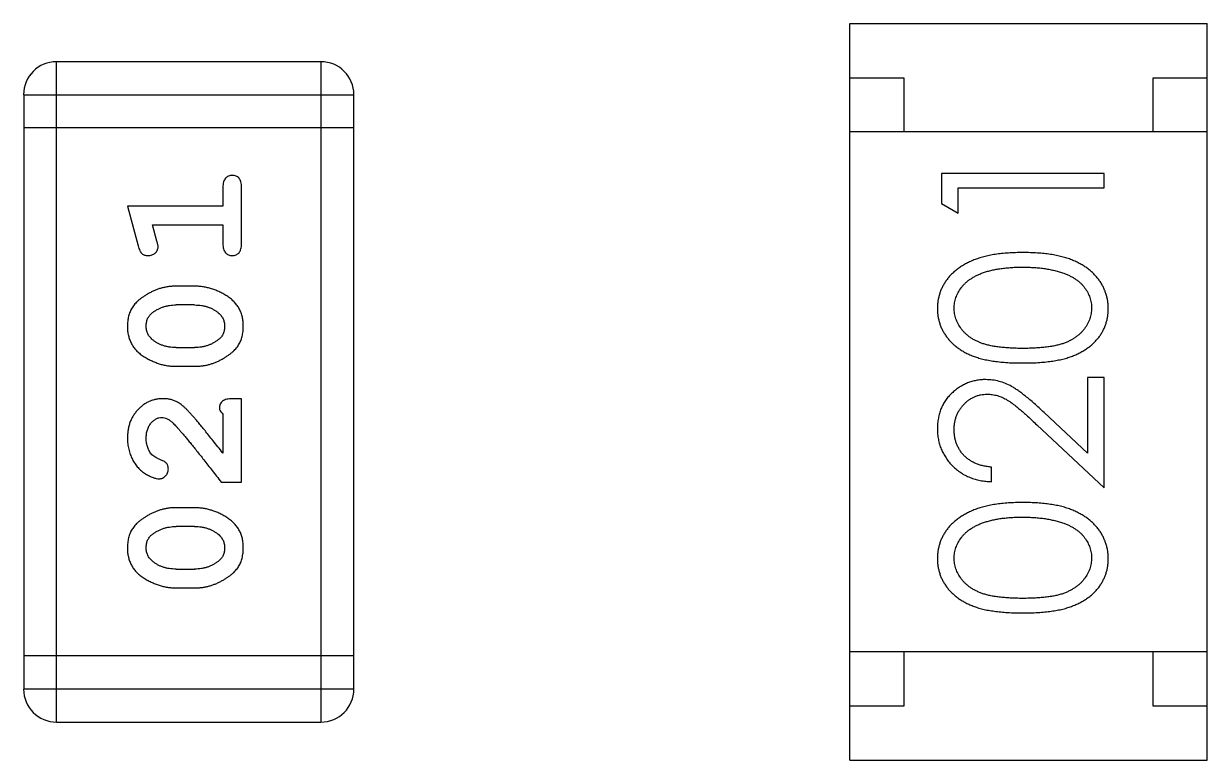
# Model space of a CAD drawing. Header units: millimetres. Extents: x 563 to 681, y 173 to 284.
# Drawn here: x 616.803 to 617.896, y 260.954 to 261.634 of the extents above; entities that cross this region are included whole.
import ezdxf

# ---------------------------------------------------------------- set-up
doc = ezdxf.new("R2010")
doc.units = ezdxf.units.MM
doc.header["$LTSCALE"] = 30.734
doc.layers.get('0').update_dxf_attribs({"linetype": 'CONTINUOUS'})

msp = doc.modelspace()

# ---------------------------------------------------------------- linework, layer by layer
at = {"linetype": 'Continuous'}
for p, q in [((617.5655, 260.9538), (617.5655, 261.6338)), ((617.5655, 261.6338), (617.8955, 261.6338)), ((617.8955, 260.9538), (617.8955, 261.6338)), ((616.8334, 260.9891), (616.8334, 261.5987)), ((617.0773, 261.5987), (616.8334, 261.5987)), ((617.0773, 261.5987), (617.0773, 260.9891)), ((617.5655, 261.5838), (617.6155, 261.5838)), ((617.6155, 261.5838), (617.6155, 261.5338)), ((617.8455, 261.5338), (617.8455, 261.5838)), ((617.8455, 261.5838), (617.8955, 261.5838)), ((616.803, 261.5682), (616.803, 261.0196)), ((616.803, 261.5682), (617.1078, 261.5682)), ((617.1078, 261.0196), (617.1078, 261.5682)), ((617.1078, 261.5377), (616.803, 261.5377)), ((617.8955, 261.5338), (617.5655, 261.5338)), ((617.6503, 261.4956), (617.6503, 261.4678)), ((617.8003, 261.4956), (617.6503, 261.4956)), ((617.8003, 261.4821), (617.8003, 261.4956)), ((616.9868, 261.4827), (616.9868, 261.4654)), ((617.0041, 261.4308), (617.0041, 261.4827)), ((617.6656, 261.459), (617.6656, 261.4821)), ((617.6656, 261.4821), (617.8003, 261.4821)), ((616.8987, 261.4654), (616.9086, 261.4288)), ((616.9868, 261.4654), (616.8987, 261.4654)), ((617.6503, 261.4678), (617.6656, 261.459)), ((616.926, 261.433), (616.9219, 261.4481)), ((616.9219, 261.4481), (616.9868, 261.4481)), ((616.9868, 261.4481), (616.9868, 261.4308)), ((616.9611, 261.3914), (616.9433, 261.3914)), ((616.9608, 261.3741), (616.9436, 261.3741)), ((616.9436, 261.3348), (616.9608, 261.3348)), ((616.9433, 261.3175), (616.9611, 261.3175)), ((617.7849, 261.3071), (617.7849, 261.2373)), ((617.8003, 261.3071), (617.7849, 261.3071)), ((617.8003, 261.2052), (617.8003, 261.3071)), ((617.0041, 261.2876), (616.9963, 261.2876)), ((617.0041, 261.2105), (617.0041, 261.2876)), ((616.9868, 261.2734), (616.9868, 261.2373)), ((617.7849, 261.2373), (617.7448, 261.2748)), ((617.7382, 261.2634), (617.8003, 261.2052)), ((617.6964, 261.211), (617.6964, 261.2244)), ((616.9853, 261.2105), (617.0041, 261.2105)), ((616.9611, 261.1869), (616.9433, 261.1869)), ((616.9608, 261.1696), (616.9436, 261.1696)), ((616.9436, 261.1303), (616.9608, 261.1303)), ((616.9433, 261.113), (616.9611, 261.113)), ((617.1078, 261.0501), (616.803, 261.0501)), ((617.8955, 261.0538), (617.5655, 261.0538)), ((617.6155, 261.0538), (617.6155, 261.0038)), ((617.8455, 261.0038), (617.8455, 261.0538)), ((617.1078, 261.0196), (616.803, 261.0196)), ((617.6155, 261.0038), (617.5655, 261.0038)), ((617.8955, 261.0038), (617.8455, 261.0038)), ((616.8334, 260.9891), (617.0773, 260.9891)), ((617.5655, 260.9538), (617.8955, 260.9538))]:
    msp.add_line(p, q, dxfattribs=at)
for centre, start, end in [((616.8334, 261.5682), 90, 180), ((617.0773, 261.5682), 0, 90), ((616.8334, 261.0196), 180, 270), ((617.0773, 261.0196), 270, 0)]:
    msp.add_arc(centre, 0.0305, start, end, dxfattribs=at)
for points, knots in [([(616.9955, 261.4937), (616.9949, 261.4937), (616.9937, 261.4936), (616.992, 261.4931), (616.9905, 261.4922), (616.9892, 261.4911), (616.9881, 261.4895), (616.9874, 261.4876), (616.9869, 261.4853), (616.9869, 261.4836), (616.9868, 261.4827)], [0, 0, 0, 0, 0.11517, 0.223509, 0.328254, 0.438012, 0.553651, 0.682263, 0.830856, 1, 1, 1, 1]), ([(617.0041, 261.4827), (617.0041, 261.4836), (617.0041, 261.4853), (617.0036, 261.4876), (617.0029, 261.4895), (617.0018, 261.4911), (617.0005, 261.4923), (616.999, 261.4931), (616.9973, 261.4936), (616.9961, 261.4937), (616.9955, 261.4937)], [0, 0, 0, 0, 0.169012, 0.317488, 0.445429, 0.560977, 0.67065, 0.776666, 0.88492, 1, 1, 1, 1]), ([(616.927, 261.4276), (616.927, 261.428), (616.927, 261.4287), (616.9268, 261.43), (616.9264, 261.4314), (616.9262, 261.4325), (616.926, 261.433)], [0, 0, 0, 0, 0.183151, 0.413144, 0.682305, 1, 1, 1, 1]), ([(616.9086, 261.4288), (616.9089, 261.4279), (616.9093, 261.4264), (616.9102, 261.4243), (616.9111, 261.4227), (616.9121, 261.4215), (616.9133, 261.4207), (616.9146, 261.4201), (616.9161, 261.4198), (616.9172, 261.4198), (616.9178, 261.4197)], [0, 0, 0, 0, 0.187321, 0.344927, 0.475328, 0.579604, 0.674244, 0.773631, 0.882025, 1, 1, 1, 1]), ([(616.9178, 261.4197), (616.9184, 261.4198), (616.9196, 261.4198), (616.9214, 261.4203), (616.923, 261.421), (616.9244, 261.422), (616.9256, 261.4232), (616.9264, 261.4246), (616.9269, 261.4261), (616.927, 261.4271), (616.927, 261.4276)], [0, 0, 0, 0, 0.138815, 0.27042, 0.39836, 0.52875, 0.654955, 0.771147, 0.884581, 1, 1, 1, 1]), ([(616.9868, 261.4308), (616.9869, 261.4299), (616.9869, 261.4282), (616.9874, 261.4259), (616.9881, 261.4239), (616.9892, 261.4223), (616.9905, 261.4212), (616.992, 261.4203), (616.9937, 261.4198), (616.9949, 261.4198), (616.9955, 261.4197)], [0, 0, 0, 0, 0.169102, 0.317658, 0.446239, 0.563118, 0.671828, 0.776546, 0.884858, 1, 1, 1, 1]), ([(616.9955, 261.4197), (616.9961, 261.4198), (616.9973, 261.4198), (616.999, 261.4204), (617.0005, 261.4212), (617.0018, 261.4223), (617.0029, 261.4239), (617.0036, 261.4259), (617.0041, 261.4282), (617.0041, 261.4299), (617.0041, 261.4308)], [0, 0, 0, 0, 0.115051, 0.223278, 0.329269, 0.437893, 0.554681, 0.682591, 0.83103, 1, 1, 1, 1]), ([(617.7253, 261.4225), (617.723, 261.4225), (617.7185, 261.4224), (617.712, 261.4221), (617.7058, 261.4216), (617.6999, 261.4209), (617.6944, 261.4199), (617.6893, 261.4187), (617.6846, 261.4173), (617.6801, 261.4157), (617.6761, 261.4139), (617.6722, 261.412), (617.6687, 261.4099), (617.6654, 261.4076), (617.6623, 261.4052), (617.6595, 261.4027), (617.657, 261.3999), (617.6548, 261.3971), (617.6528, 261.3941), (617.6511, 261.391), (617.6496, 261.3878), (617.6485, 261.3846), (617.6475, 261.3812), (617.6469, 261.3778), (617.6465, 261.3743), (617.6464, 261.3719), (617.6464, 261.3707)], [0, 0, 0, 0, 0.065278, 0.127205, 0.186168, 0.241675, 0.294115, 0.343609, 0.390387, 0.434463, 0.476646, 0.517002, 0.555936, 0.593716, 0.630057, 0.665601, 0.700745, 0.734917, 0.768681, 0.802087, 0.834849, 0.867433, 0.900138, 0.932806, 0.966212, 1, 1, 1, 1]), ([(617.8041, 261.3707), (617.8041, 261.3719), (617.8041, 261.3743), (617.8036, 261.3778), (617.803, 261.3812), (617.802, 261.3846), (617.8008, 261.3879), (617.7994, 261.3911), (617.7976, 261.3941), (617.7956, 261.3972), (617.7934, 261.4), (617.7908, 261.4028), (617.7881, 261.4054), (617.785, 261.4078), (617.7817, 261.41), (617.7782, 261.4121), (617.7744, 261.414), (617.7703, 261.4158), (617.7659, 261.4174), (617.7611, 261.4187), (617.7561, 261.4199), (617.7506, 261.4209), (617.7448, 261.4216), (617.7386, 261.4221), (617.7321, 261.4224), (617.7276, 261.4225), (617.7253, 261.4225)], [0, 0, 0, 0, 0.033824, 0.067298, 0.10028, 0.133019, 0.165736, 0.198792, 0.232372, 0.266409, 0.301016, 0.336196, 0.371972, 0.408574, 0.446394, 0.485225, 0.525372, 0.567224, 0.611081, 0.65775, 0.70702, 0.759235, 0.814484, 0.873227, 0.934937, 1, 1, 1, 1]), ([(617.6618, 261.3712), (617.6619, 261.3728), (617.6621, 261.3761), (617.6633, 261.381), (617.6654, 261.3856), (617.6678, 261.3894), (617.6701, 261.3922), (617.6721, 261.3943), (617.6743, 261.3962), (617.6768, 261.398), (617.6795, 261.3997), (617.6824, 261.4013), (617.6856, 261.4027), (617.689, 261.4041), (617.6927, 261.4052), (617.6966, 261.4063), (617.7008, 261.4071), (617.7052, 261.4078), (617.7099, 261.4083), (617.7148, 261.4088), (617.7199, 261.409), (617.7235, 261.409), (617.7253, 261.409)], [0, 0, 0, 0, 0.059689, 0.119507, 0.181075, 0.246162, 0.279894, 0.314468, 0.350403, 0.387474, 0.426147, 0.466624, 0.508745, 0.553328, 0.600058, 0.649177, 0.700552, 0.754894, 0.811825, 0.871514, 0.934319, 1, 1, 1, 1]), ([(617.7253, 261.409), (617.7271, 261.409), (617.7306, 261.409), (617.7358, 261.4087), (617.7409, 261.4083), (617.7457, 261.4077), (617.7503, 261.4068), (617.7547, 261.4059), (617.7589, 261.4047), (617.7616, 261.4038), (617.763, 261.4034)], [0, 0, 0, 0, 0.141157, 0.277773, 0.409244, 0.535676, 0.657497, 0.775458, 0.889412, 1, 1, 1, 1]), ([(617.763, 261.4034), (617.764, 261.403), (617.7661, 261.4022), (617.769, 261.4009), (617.7717, 261.3994), (617.7742, 261.3978), (617.7766, 261.3961), (617.7787, 261.3942), (617.7806, 261.3922), (617.7829, 261.3894), (617.7852, 261.3857), (617.7872, 261.381), (617.7885, 261.3762), (617.7887, 261.3728), (617.7887, 261.3712)], [0, 0, 0, 0, 0.075949, 0.148549, 0.218996, 0.286119, 0.351826, 0.416074, 0.478265, 0.540325, 0.660405, 0.774606, 0.887187, 1, 1, 1, 1]), ([(616.9433, 261.3914), (616.9423, 261.3914), (616.9401, 261.3914), (616.9369, 261.3911), (616.9338, 261.3905), (616.9307, 261.3899), (616.9276, 261.389), (616.9246, 261.3878), (616.9217, 261.3865), (616.9188, 261.385), (616.9161, 261.3834), (616.9135, 261.3818), (616.9112, 261.3802), (616.9091, 261.3785), (616.9072, 261.3768), (616.9056, 261.3751), (616.9042, 261.3733), (616.9026, 261.371), (616.901, 261.3678), (616.8997, 261.3636), (616.8989, 261.3591), (616.8988, 261.3559), (616.8987, 261.3543)], [0, 0, 0, 0, 0.049855, 0.099516, 0.148482, 0.19758, 0.246804, 0.296268, 0.346517, 0.397047, 0.446826, 0.49336, 0.537801, 0.579207, 0.617974, 0.654833, 0.689171, 0.722088, 0.786392, 0.853518, 0.924186, 1, 1, 1, 1]), ([(617.0057, 261.3545), (617.0057, 261.356), (617.0056, 261.3588), (617.0049, 261.3629), (617.0038, 261.3667), (617.0022, 261.3703), (617.0001, 261.3736), (616.9976, 261.3767), (616.9947, 261.3795), (616.9913, 261.3819), (616.9877, 261.3841), (616.984, 261.3861), (616.9803, 261.3877), (616.9765, 261.3891), (616.9727, 261.3901), (616.9689, 261.3909), (616.965, 261.3913), (616.9624, 261.3914), (616.9611, 261.3914)], [0, 0, 0, 0, 0.067217, 0.131051, 0.19272, 0.252824, 0.312745, 0.373449, 0.436041, 0.501494, 0.567761, 0.632087, 0.695096, 0.757109, 0.817993, 0.878657, 0.939311, 1, 1, 1, 1]), ([(616.916, 261.3544), (616.916, 261.355), (616.9161, 261.3563), (616.9163, 261.3581), (616.9167, 261.3598), (616.9173, 261.3614), (616.9181, 261.3628), (616.919, 261.3642), (616.9201, 261.3655), (616.9209, 261.3662), (616.9213, 261.3666)], [0, 0, 0, 0, 0.138115, 0.270177, 0.397547, 0.520057, 0.63869, 0.757499, 0.878226, 1, 1, 1, 1]), ([(616.9213, 261.3666), (616.9221, 261.3672), (616.9237, 261.3684), (616.9263, 261.3699), (616.9289, 261.3712), (616.9317, 261.3723), (616.9345, 261.3731), (616.9375, 261.3737), (616.9405, 261.3741), (616.9426, 261.3741), (616.9436, 261.3741)], [0, 0, 0, 0, 0.125331, 0.248948, 0.371201, 0.494032, 0.616811, 0.742104, 0.868849, 1, 1, 1, 1]), ([(616.9608, 261.3741), (616.9619, 261.3741), (616.964, 261.374), (616.967, 261.3737), (616.97, 261.3732), (616.9727, 261.3723), (616.9754, 261.3714), (616.978, 261.3701), (616.9804, 261.3686), (616.9819, 261.3675), (616.9826, 261.3669)], [0, 0, 0, 0, 0.135449, 0.266263, 0.393429, 0.516942, 0.639128, 0.758779, 0.879341, 1, 1, 1, 1]), ([(616.9826, 261.3669), (616.9831, 261.3665), (616.984, 261.3657), (616.9852, 261.3643), (616.9862, 261.3629), (616.987, 261.3614), (616.9876, 261.3598), (616.9881, 261.3582), (616.9883, 261.3564), (616.9884, 261.3552), (616.9884, 261.3546)], [0, 0, 0, 0, 0.129853, 0.25607, 0.380154, 0.49978, 0.62208, 0.743277, 0.868791, 1, 1, 1, 1]), ([(617.6464, 261.3707), (617.6464, 261.3695), (617.6465, 261.3672), (617.6469, 261.3638), (617.6475, 261.3604), (617.6485, 261.3571), (617.6496, 261.3539), (617.6511, 261.3508), (617.6528, 261.3477), (617.6548, 261.3448), (617.657, 261.342), (617.6594, 261.3393), (617.6622, 261.3368), (617.6651, 261.3345), (617.6683, 261.3324), (617.6718, 261.3303), (617.6755, 261.3285), (617.6794, 261.3268), (617.6837, 261.3254), (617.6884, 261.3241), (617.6935, 261.323), (617.6991, 261.3221), (617.7051, 261.3214), (617.7114, 261.3209), (617.7182, 261.3206), (617.7229, 261.3206), (617.7253, 261.3206)], [0, 0, 0, 0, 0.033742, 0.066533, 0.099153, 0.13154, 0.164087, 0.196563, 0.229707, 0.263315, 0.297504, 0.331686, 0.366482, 0.4021, 0.438958, 0.476748, 0.515985, 0.556589, 0.599519, 0.645765, 0.695487, 0.748721, 0.805687, 0.866754, 0.931405, 1, 1, 1, 1]), ([(617.7253, 261.334), (617.7232, 261.334), (617.7193, 261.3341), (617.7137, 261.3343), (617.7084, 261.3347), (617.7035, 261.3352), (617.699, 261.3358), (617.6948, 261.3366), (617.6911, 261.3375), (617.6877, 261.3386), (617.6845, 261.3399), (617.6816, 261.3412), (617.6789, 261.3427), (617.6764, 261.3443), (617.6741, 261.3461), (617.672, 261.348), (617.67, 261.35), (617.6678, 261.3529), (617.6654, 261.3566), (617.6633, 261.3613), (617.6621, 261.3662), (617.6619, 261.3695), (617.6618, 261.3712)], [0, 0, 0, 0, 0.073302, 0.142286, 0.206253, 0.266017, 0.321612, 0.372532, 0.419497, 0.462398, 0.502825, 0.541489, 0.579034, 0.615143, 0.650298, 0.684912, 0.718701, 0.752189, 0.817245, 0.879117, 0.939613, 1, 1, 1, 1]), ([(617.7887, 261.3712), (617.7886, 261.3695), (617.7885, 261.3662), (617.7872, 261.3614), (617.7851, 261.3566), (617.7827, 261.3528), (617.7804, 261.35), (617.7785, 261.3479), (617.7763, 261.3461), (617.774, 261.3443), (617.7715, 261.3426), (617.7688, 261.3412), (617.7659, 261.3398), (617.7628, 261.3386), (617.7594, 261.3375), (617.7556, 261.3366), (617.7515, 261.3358), (617.747, 261.3351), (617.7421, 261.3347), (617.7368, 261.3343), (617.7312, 261.3341), (617.7273, 261.334), (617.7253, 261.334)], [0, 0, 0, 0, 0.060034, 0.120278, 0.182348, 0.247919, 0.281641, 0.315701, 0.350322, 0.385703, 0.421819, 0.459196, 0.497866, 0.538301, 0.58121, 0.628183, 0.679403, 0.734699, 0.794074, 0.858416, 0.927049, 1, 1, 1, 1]), ([(617.7253, 261.3206), (617.7277, 261.3206), (617.7323, 261.3206), (617.7391, 261.3209), (617.7455, 261.3214), (617.7514, 261.3221), (617.7569, 261.323), (617.7621, 261.3241), (617.7668, 261.3254), (617.7711, 261.3269), (617.7751, 261.3286), (617.7789, 261.3305), (617.7823, 261.3325), (617.7855, 261.3347), (617.7885, 261.337), (617.7912, 261.3395), (617.7937, 261.3421), (617.7959, 261.3449), (617.7978, 261.3478), (617.7995, 261.3508), (617.8009, 261.3539), (617.8021, 261.3571), (617.803, 261.3604), (617.8036, 261.3638), (617.804, 261.3672), (617.8041, 261.3695), (617.8041, 261.3707)], [0, 0, 0, 0, 0.068113, 0.132564, 0.193427, 0.250218, 0.303569, 0.353576, 0.400235, 0.443586, 0.484619, 0.524292, 0.56238, 0.599049, 0.63494, 0.669782, 0.704009, 0.737842, 0.771098, 0.803896, 0.836415, 0.868639, 0.900715, 0.933378, 0.966213, 1, 1, 1, 1]), ([(616.8987, 261.3543), (616.8988, 261.3529), (616.8988, 261.35), (616.8996, 261.346), (616.9007, 261.3421), (616.9023, 261.3385), (616.9043, 261.3352), (616.9068, 261.3322), (616.9098, 261.3294), (616.9132, 261.3269), (616.9168, 261.3247), (616.9205, 261.3228), (616.9242, 261.3212), (616.9279, 261.3198), (616.9317, 261.3188), (616.9356, 261.318), (616.9394, 261.3176), (616.942, 261.3175), (616.9433, 261.3175)], [0, 0, 0, 0, 0.06692, 0.130834, 0.19258, 0.252759, 0.312631, 0.373411, 0.436359, 0.501894, 0.568244, 0.632472, 0.69556, 0.757163, 0.818592, 0.878885, 0.939235, 1, 1, 1, 1]), ([(616.9218, 261.342), (616.9214, 261.3425), (616.9205, 261.3433), (616.9193, 261.3446), (616.9183, 261.346), (616.9175, 261.3475), (616.9168, 261.3491), (616.9164, 261.3508), (616.9161, 261.3526), (616.9161, 261.3538), (616.916, 261.3544)], [0, 0, 0, 0, 0.13042, 0.256046, 0.378133, 0.498725, 0.620452, 0.742761, 0.869406, 1, 1, 1, 1]), ([(616.9611, 261.3175), (616.9622, 261.3175), (616.9643, 261.3175), (616.9675, 261.3179), (616.9706, 261.3183), (616.9737, 261.319), (616.9767, 261.3199), (616.9797, 261.321), (616.9827, 261.3223), (616.9856, 261.3238), (616.9883, 261.3254), (616.9909, 261.327), (616.9932, 261.3286), (616.9953, 261.3303), (616.9971, 261.332), (616.9988, 261.3337), (617.0002, 261.3354), (617.0018, 261.3378), (617.0034, 261.3409), (617.0047, 261.3451), (617.0056, 261.3497), (617.0057, 261.3529), (617.0057, 261.3545)], [0, 0, 0, 0, 0.049886, 0.09882, 0.148132, 0.19689, 0.246038, 0.295176, 0.345305, 0.395692, 0.445312, 0.491875, 0.535813, 0.577009, 0.616081, 0.652689, 0.687585, 0.720206, 0.785062, 0.85223, 0.923759, 1, 1, 1, 1]), ([(616.9884, 261.3546), (616.9884, 261.3539), (616.9884, 261.3527), (616.9881, 261.3509), (616.9877, 261.3492), (616.9871, 261.3476), (616.9864, 261.3461), (616.9855, 261.3448), (616.9844, 261.3435), (616.9835, 261.3428), (616.9831, 261.3424)], [0, 0, 0, 0, 0.139844, 0.271849, 0.399162, 0.521619, 0.6402, 0.758957, 0.87828, 1, 1, 1, 1]), ([(616.9436, 261.3348), (616.9426, 261.3348), (616.9405, 261.3349), (616.9374, 261.3352), (616.9345, 261.3358), (616.9317, 261.3366), (616.929, 261.3376), (616.9265, 261.3389), (616.9241, 261.3403), (616.9226, 261.3415), (616.9218, 261.342)], [0, 0, 0, 0, 0.135446, 0.266257, 0.393419, 0.517936, 0.639137, 0.758785, 0.879345, 1, 1, 1, 1]), ([(616.9831, 261.3424), (616.9823, 261.3418), (616.9808, 261.3406), (616.9782, 261.3391), (616.9756, 261.3377), (616.9728, 261.3367), (616.97, 261.3358), (616.967, 261.3352), (616.9639, 261.3349), (616.9619, 261.3348), (616.9608, 261.3348)], [0, 0, 0, 0, 0.124927, 0.248361, 0.370889, 0.492583, 0.61616, 0.741472, 0.869044, 1, 1, 1, 1]), ([(617.691, 261.3052), (617.6895, 261.3052), (617.6866, 261.3051), (617.6823, 261.3045), (617.6781, 261.3035), (617.6741, 261.3022), (617.6703, 261.3003), (617.6666, 261.2982), (617.663, 261.2956), (617.6597, 261.2927), (617.6565, 261.2895), (617.6538, 261.286), (617.6515, 261.2822), (617.6496, 261.2782), (617.6482, 261.274), (617.6472, 261.2695), (617.6465, 261.2648), (617.6465, 261.2615), (617.6464, 261.2599)], [0, 0, 0, 0, 0.06271, 0.123347, 0.183401, 0.242828, 0.302097, 0.36242, 0.423725, 0.487032, 0.550491, 0.612709, 0.674265, 0.73617, 0.799211, 0.863483, 0.930525, 1, 1, 1, 1]), ([(617.7448, 261.2748), (617.7433, 261.2763), (617.7403, 261.2791), (617.736, 261.283), (617.7318, 261.2866), (617.7279, 261.2898), (617.7243, 261.2926), (617.7209, 261.2951), (617.7178, 261.2972), (617.714, 261.2995), (617.7092, 261.3018), (617.7033, 261.3037), (617.6972, 261.305), (617.6931, 261.3051), (617.691, 261.3052)], [0, 0, 0, 0, 0.09953, 0.192079, 0.277712, 0.357454, 0.429648, 0.495771, 0.555538, 0.608657, 0.707578, 0.804328, 0.901298, 1, 1, 1, 1]), ([(617.6618, 261.2592), (617.6618, 261.2603), (617.6619, 261.2625), (617.6623, 261.2657), (617.663, 261.2688), (617.664, 261.2718), (617.6653, 261.2747), (617.6668, 261.2774), (617.6687, 261.2799), (617.6707, 261.2823), (617.673, 261.2845), (617.6755, 261.2864), (617.678, 261.2881), (617.6806, 261.2894), (617.6834, 261.2905), (617.6862, 261.2912), (617.6892, 261.2917), (617.6912, 261.2917), (617.6922, 261.2917)], [0, 0, 0, 0, 0.068027, 0.133505, 0.19695, 0.26027, 0.322741, 0.384982, 0.448465, 0.513424, 0.578224, 0.640011, 0.700094, 0.760067, 0.819012, 0.877878, 0.938035, 1, 1, 1, 1]), ([(617.6922, 261.2917), (617.6938, 261.2917), (617.6971, 261.2915), (617.7019, 261.2905), (617.7065, 261.2888), (617.7103, 261.2868), (617.7134, 261.2848), (617.7161, 261.2829), (617.719, 261.2805), (617.7223, 261.2779), (617.7259, 261.2748), (617.7297, 261.2714), (617.7339, 261.2675), (617.7367, 261.2648), (617.7382, 261.2634)], [0, 0, 0, 0, 0.088014, 0.174976, 0.2638, 0.355443, 0.406413, 0.465519, 0.533076, 0.609353, 0.693899, 0.787171, 0.889197, 1, 1, 1, 1]), ([(616.9315, 261.2876), (616.9304, 261.2876), (616.9282, 261.2875), (616.9249, 261.287), (616.9218, 261.2862), (616.9189, 261.2851), (616.916, 261.2836), (616.9133, 261.2818), (616.9107, 261.2797), (616.9083, 261.2773), (616.906, 261.2747), (616.9041, 261.2718), (616.9024, 261.2688), (616.901, 261.2656), (616.9, 261.2622), (616.8993, 261.2586), (616.8988, 261.2548), (616.8988, 261.2522), (616.8987, 261.2509)], [0, 0, 0, 0, 0.060981, 0.120256, 0.178148, 0.236115, 0.293993, 0.352864, 0.413358, 0.476056, 0.539296, 0.602396, 0.665116, 0.728325, 0.792919, 0.859317, 0.928302, 1, 1, 1, 1]), ([(616.9598, 261.2708), (616.959, 261.2717), (616.9575, 261.2734), (616.9553, 261.2758), (616.9532, 261.2779), (616.9512, 261.2798), (616.9493, 261.2814), (616.9476, 261.2827), (616.9459, 261.2839), (616.9439, 261.285), (616.9413, 261.286), (616.9382, 261.287), (616.9349, 261.2875), (616.9326, 261.2876), (616.9315, 261.2876)], [0, 0, 0, 0, 0.103002, 0.197728, 0.285279, 0.365235, 0.437224, 0.502446, 0.560545, 0.611446, 0.707576, 0.80349, 0.900532, 1, 1, 1, 1]), ([(616.9963, 261.2876), (616.9952, 261.2876), (616.9932, 261.2875), (616.9905, 261.2871), (616.9883, 261.2864), (616.9865, 261.2854), (616.9852, 261.2841), (616.9843, 261.2825), (616.9838, 261.2808), (616.9837, 261.2796), (616.9837, 261.2789)], [0, 0, 0, 0, 0.1844, 0.34094, 0.473574, 0.586824, 0.690029, 0.789175, 0.890445, 1, 1, 1, 1]), ([(616.9837, 261.2789), (616.9837, 261.2785), (616.9838, 261.2776), (616.9845, 261.2762), (616.9855, 261.2748), (616.9864, 261.2739), (616.9868, 261.2734)], [0, 0, 0, 0, 0.20611, 0.432681, 0.695597, 1, 1, 1, 1]), ([(616.916, 261.2508), (616.9161, 261.2522), (616.9162, 261.2549), (616.917, 261.2587), (616.9184, 261.2621), (616.9203, 261.265), (616.9226, 261.2673), (616.9251, 261.2691), (616.9278, 261.2701), (616.9296, 261.2702), (616.9306, 261.2703)], [0, 0, 0, 0, 0.156344, 0.299348, 0.4327, 0.561, 0.682299, 0.791883, 0.89611, 1, 1, 1, 1]), ([(616.9306, 261.2703), (616.9313, 261.2702), (616.933, 261.2701), (616.9354, 261.2691), (616.9379, 261.2676), (616.9394, 261.2663), (616.9403, 261.2655)], [0, 0, 0, 0, 0.212836, 0.442809, 0.70317, 1, 1, 1, 1]), ([(616.9868, 261.2373), (616.9853, 261.2393), (616.9823, 261.2431), (616.978, 261.2486), (616.974, 261.2535), (616.9705, 261.258), (616.9673, 261.2619), (616.9644, 261.2653), (616.962, 261.2683), (616.9605, 261.27), (616.9598, 261.2708)], [0, 0, 0, 0, 0.176662, 0.337826, 0.484741, 0.617764, 0.73494, 0.837793, 0.926412, 1, 1, 1, 1]), ([(616.9403, 261.2655), (616.9407, 261.2651), (616.9417, 261.2641), (616.9433, 261.2625), (616.945, 261.2606), (616.9469, 261.2585), (616.949, 261.256), (616.9514, 261.2533), (616.9539, 261.2503), (616.9566, 261.247), (616.9595, 261.2434), (616.9626, 261.2395), (616.9659, 261.2354), (616.9694, 261.231), (616.9731, 261.2262), (616.977, 261.2212), (616.9811, 261.216), (616.9838, 261.2124), (616.9853, 261.2105)], [0, 0, 0, 0, 0.026647, 0.057942, 0.094152, 0.134806, 0.180631, 0.231142, 0.286385, 0.346321, 0.411439, 0.481035, 0.555329, 0.634592, 0.718826, 0.807759, 0.901393, 1, 1, 1, 1]), ([(617.6464, 261.2599), (617.6465, 261.2582), (617.6465, 261.2549), (617.6472, 261.2501), (617.6483, 261.2455), (617.6498, 261.241), (617.6519, 261.2368), (617.6543, 261.2328), (617.6571, 261.229), (617.6604, 261.2254), (617.664, 261.2222), (617.6679, 261.2193), (617.6721, 261.2168), (617.6765, 261.2148), (617.6811, 261.2132), (617.686, 261.212), (617.6911, 261.2112), (617.6946, 261.2111), (617.6964, 261.211)], [0, 0, 0, 0, 0.06445, 0.126725, 0.187421, 0.247417, 0.306749, 0.366595, 0.427749, 0.490235, 0.553031, 0.614805, 0.676505, 0.738096, 0.801021, 0.864897, 0.931209, 1, 1, 1, 1]), ([(617.6964, 261.2244), (617.6951, 261.2246), (617.6925, 261.2248), (617.6887, 261.2255), (617.6851, 261.2265), (617.6818, 261.2277), (617.6787, 261.2292), (617.6759, 261.231), (617.6732, 261.233), (617.6709, 261.2352), (617.6687, 261.2377), (617.6669, 261.2403), (617.6653, 261.2431), (617.664, 261.246), (617.663, 261.2491), (617.6623, 261.2523), (617.6619, 261.2557), (617.6618, 261.258), (617.6618, 261.2592)], [0, 0, 0, 0, 0.073648, 0.143686, 0.210962, 0.275557, 0.338064, 0.399311, 0.4594, 0.51934, 0.579024, 0.637809, 0.695959, 0.754122, 0.813113, 0.873453, 0.935561, 1, 1, 1, 1]), ([(616.8987, 261.2509), (616.8988, 261.2492), (616.8989, 261.2459), (616.8998, 261.2409), (616.9012, 261.2362), (616.9032, 261.2317), (616.9056, 261.2276), (616.9085, 261.2239), (616.9117, 261.2208), (616.9153, 261.2182), (616.9189, 261.2163), (616.9222, 261.2148), (616.9252, 261.2139), (616.9272, 261.2137), (616.9281, 261.2137)], [0, 0, 0, 0, 0.098286, 0.193983, 0.289056, 0.384352, 0.477435, 0.566197, 0.652355, 0.737986, 0.818188, 0.887401, 0.94802, 1, 1, 1, 1]), ([(616.9214, 261.2359), (616.921, 261.2364), (616.9201, 261.2374), (616.919, 261.2391), (616.9181, 261.2408), (616.9174, 261.2426), (616.9168, 261.2445), (616.9164, 261.2465), (616.9161, 261.2486), (616.916, 261.2501), (616.916, 261.2508)], [0, 0, 0, 0, 0.121873, 0.243139, 0.363336, 0.485133, 0.607572, 0.734701, 0.864814, 1, 1, 1, 1]), ([(616.9299, 261.231), (616.929, 261.2313), (616.9273, 261.2319), (616.925, 261.2331), (616.923, 261.2344), (616.9219, 261.2354), (616.9214, 261.2359)], [0, 0, 0, 0, 0.285518, 0.544185, 0.781367, 1, 1, 1, 1]), ([(616.9365, 261.2225), (616.9365, 261.223), (616.9364, 261.2239), (616.9362, 261.2253), (616.9357, 261.2266), (616.935, 261.2277), (616.9341, 261.2287), (616.9329, 261.2296), (616.9315, 261.2304), (616.9305, 261.2308), (616.9299, 261.231)], [0, 0, 0, 0, 0.127347, 0.246131, 0.359406, 0.470543, 0.586092, 0.711469, 0.847022, 1, 1, 1, 1]), ([(616.9281, 261.2137), (616.9286, 261.2137), (616.9297, 261.2138), (616.9312, 261.2143), (616.9327, 261.2151), (616.934, 261.2162), (616.9351, 261.2176), (616.9359, 261.2191), (616.9364, 261.2208), (616.9365, 261.2219), (616.9365, 261.2225)], [0, 0, 0, 0, 0.120856, 0.239483, 0.360995, 0.490166, 0.620982, 0.746416, 0.870253, 1, 1, 1, 1]), ([(617.7253, 261.1917), (617.723, 261.1917), (617.7185, 261.1917), (617.712, 261.1914), (617.7058, 261.1908), (617.6999, 261.1901), (617.6944, 261.1891), (617.6893, 261.188), (617.6846, 261.1865), (617.6801, 261.185), (617.6761, 261.1831), (617.6722, 261.1812), (617.6687, 261.1791), (617.6654, 261.1769), (617.6623, 261.1744), (617.6595, 261.1719), (617.657, 261.1692), (617.6548, 261.1663), (617.6528, 261.1633), (617.6511, 261.1602), (617.6496, 261.1571), (617.6485, 261.1538), (617.6475, 261.1505), (617.6469, 261.147), (617.6465, 261.1435), (617.6464, 261.1412), (617.6464, 261.14)], [0, 0, 0, 0, 0.065278, 0.127205, 0.186168, 0.241675, 0.294115, 0.343609, 0.390387, 0.434463, 0.476646, 0.517002, 0.555936, 0.593716, 0.630057, 0.665601, 0.700745, 0.734917, 0.768681, 0.802087, 0.834849, 0.867433, 0.900138, 0.932806, 0.966212, 1, 1, 1, 1]), ([(617.8041, 261.14), (617.8041, 261.1412), (617.8041, 261.1435), (617.8036, 261.147), (617.803, 261.1505), (617.802, 261.1538), (617.8008, 261.1571), (617.7994, 261.1603), (617.7976, 261.1634), (617.7956, 261.1664), (617.7934, 261.1693), (617.7908, 261.172), (617.7881, 261.1746), (617.785, 261.177), (617.7817, 261.1793), (617.7782, 261.1813), (617.7744, 261.1833), (617.7703, 261.185), (617.7659, 261.1867), (617.7611, 261.188), (617.7561, 261.1892), (617.7506, 261.1901), (617.7448, 261.1908), (617.7386, 261.1914), (617.7321, 261.1917), (617.7276, 261.1917), (617.7253, 261.1917)], [0, 0, 0, 0, 0.033824, 0.067298, 0.10028, 0.133019, 0.165736, 0.198792, 0.232372, 0.266409, 0.301016, 0.336196, 0.371972, 0.408574, 0.446394, 0.485225, 0.525372, 0.567224, 0.611081, 0.65775, 0.70702, 0.759235, 0.814484, 0.873227, 0.934937, 1, 1, 1, 1]), ([(616.9433, 261.1869), (616.9423, 261.1869), (616.9401, 261.1869), (616.9369, 261.1866), (616.9338, 261.186), (616.9307, 261.1854), (616.9276, 261.1844), (616.9246, 261.1833), (616.9217, 261.182), (616.9188, 261.1805), (616.9161, 261.1789), (616.9135, 261.1773), (616.9112, 261.1756), (616.9091, 261.174), (616.9072, 261.1723), (616.9056, 261.1706), (616.9042, 261.1688), (616.9026, 261.1665), (616.901, 261.1633), (616.8997, 261.1591), (616.8989, 261.1546), (616.8988, 261.1514), (616.8987, 261.1498)], [0, 0, 0, 0, 0.049855, 0.099516, 0.148482, 0.19758, 0.246804, 0.296268, 0.346517, 0.397047, 0.446826, 0.49336, 0.537801, 0.579207, 0.617974, 0.654833, 0.689171, 0.722088, 0.786392, 0.853518, 0.924186, 1, 1, 1, 1]), ([(617.0057, 261.15), (617.0057, 261.1515), (617.0056, 261.1543), (617.0049, 261.1584), (617.0038, 261.1622), (617.0022, 261.1658), (617.0001, 261.1691), (616.9976, 261.1722), (616.9947, 261.175), (616.9913, 261.1774), (616.9877, 261.1796), (616.984, 261.1816), (616.9803, 261.1832), (616.9765, 261.1846), (616.9727, 261.1856), (616.9689, 261.1864), (616.965, 261.1868), (616.9624, 261.1869), (616.9611, 261.1869)], [0, 0, 0, 0, 0.067217, 0.131051, 0.19272, 0.252824, 0.312745, 0.373449, 0.436041, 0.501494, 0.567761, 0.632087, 0.695096, 0.757109, 0.817993, 0.878657, 0.939311, 1, 1, 1, 1]), ([(617.6618, 261.1404), (617.6619, 261.1421), (617.6621, 261.1453), (617.6633, 261.1502), (617.6654, 261.1549), (617.6678, 261.1586), (617.6701, 261.1615), (617.6721, 261.1635), (617.6743, 261.1655), (617.6768, 261.1673), (617.6795, 261.169), (617.6824, 261.1705), (617.6856, 261.172), (617.689, 261.1733), (617.6927, 261.1744), (617.6966, 261.1755), (617.7008, 261.1763), (617.7052, 261.1771), (617.7099, 261.1776), (617.7148, 261.178), (617.7199, 261.1782), (617.7235, 261.1782), (617.7253, 261.1783)], [0, 0, 0, 0, 0.059689, 0.119507, 0.181075, 0.246162, 0.279894, 0.314468, 0.350403, 0.387474, 0.426147, 0.466624, 0.508745, 0.553328, 0.600058, 0.649177, 0.700552, 0.754894, 0.811825, 0.871514, 0.934319, 1, 1, 1, 1]), ([(617.7253, 261.1783), (617.7271, 261.1783), (617.7306, 261.1782), (617.7358, 261.1779), (617.7409, 261.1775), (617.7457, 261.1769), (617.7503, 261.1761), (617.7547, 261.1751), (617.7589, 261.174), (617.7616, 261.173), (617.763, 261.1726)], [0, 0, 0, 0, 0.141157, 0.277773, 0.409244, 0.535676, 0.657497, 0.775458, 0.889412, 1, 1, 1, 1]), ([(617.763, 261.1726), (617.764, 261.1722), (617.7661, 261.1714), (617.769, 261.1701), (617.7717, 261.1687), (617.7742, 261.167), (617.7766, 261.1653), (617.7787, 261.1635), (617.7806, 261.1614), (617.7829, 261.1586), (617.7852, 261.1549), (617.7872, 261.1502), (617.7885, 261.1454), (617.7887, 261.1421), (617.7887, 261.1404)], [0, 0, 0, 0, 0.075949, 0.148549, 0.218996, 0.286119, 0.351826, 0.416074, 0.478265, 0.540325, 0.660405, 0.774606, 0.887187, 1, 1, 1, 1]), ([(616.916, 261.1499), (616.916, 261.1505), (616.9161, 261.1518), (616.9163, 261.1536), (616.9167, 261.1553), (616.9173, 261.1569), (616.9181, 261.1583), (616.919, 261.1597), (616.9201, 261.1609), (616.9209, 261.1617), (616.9213, 261.162)], [0, 0, 0, 0, 0.138115, 0.270177, 0.397547, 0.520057, 0.63869, 0.757499, 0.878226, 1, 1, 1, 1]), ([(616.9213, 261.162), (616.9221, 261.1626), (616.9237, 261.1638), (616.9263, 261.1654), (616.9289, 261.1667), (616.9317, 261.1678), (616.9345, 261.1686), (616.9375, 261.1692), (616.9405, 261.1695), (616.9426, 261.1696), (616.9436, 261.1696)], [0, 0, 0, 0, 0.125331, 0.248948, 0.371201, 0.494032, 0.616811, 0.742104, 0.868849, 1, 1, 1, 1]), ([(616.9608, 261.1696), (616.9619, 261.1696), (616.964, 261.1695), (616.967, 261.1692), (616.97, 261.1687), (616.9727, 261.1678), (616.9754, 261.1669), (616.978, 261.1656), (616.9804, 261.1641), (616.9819, 261.1629), (616.9826, 261.1624)], [0, 0, 0, 0, 0.135449, 0.266263, 0.393429, 0.516942, 0.639128, 0.758779, 0.879341, 1, 1, 1, 1]), ([(616.9826, 261.1624), (616.9831, 261.162), (616.984, 261.1612), (616.9852, 261.1598), (616.9862, 261.1584), (616.987, 261.1569), (616.9876, 261.1553), (616.9881, 261.1536), (616.9883, 261.1519), (616.9884, 261.1507), (616.9884, 261.1501)], [0, 0, 0, 0, 0.129853, 0.25607, 0.380154, 0.49978, 0.62208, 0.743277, 0.868791, 1, 1, 1, 1]), ([(616.8987, 261.1498), (616.8988, 261.1483), (616.8988, 261.1455), (616.8996, 261.1414), (616.9007, 261.1376), (616.9023, 261.134), (616.9043, 261.1307), (616.9068, 261.1277), (616.9098, 261.1249), (616.9132, 261.1224), (616.9168, 261.1202), (616.9205, 261.1183), (616.9242, 261.1167), (616.9279, 261.1153), (616.9317, 261.1143), (616.9356, 261.1135), (616.9394, 261.1131), (616.942, 261.113), (616.9433, 261.113)], [0, 0, 0, 0, 0.06692, 0.130834, 0.19258, 0.252759, 0.312631, 0.373411, 0.436359, 0.501894, 0.568244, 0.632472, 0.69556, 0.757163, 0.818592, 0.878885, 0.939235, 1, 1, 1, 1]), ([(616.9218, 261.1375), (616.9214, 261.1379), (616.9205, 261.1387), (616.9193, 261.1401), (616.9183, 261.1415), (616.9175, 261.143), (616.9168, 261.1446), (616.9164, 261.1463), (616.9161, 261.1481), (616.9161, 261.1493), (616.916, 261.1499)], [0, 0, 0, 0, 0.13042, 0.256046, 0.378133, 0.498725, 0.620452, 0.742761, 0.869406, 1, 1, 1, 1]), ([(616.9611, 261.113), (616.9622, 261.113), (616.9643, 261.113), (616.9675, 261.1133), (616.9706, 261.1138), (616.9737, 261.1145), (616.9767, 261.1154), (616.9797, 261.1165), (616.9827, 261.1178), (616.9856, 261.1193), (616.9883, 261.1208), (616.9909, 261.1225), (616.9932, 261.1241), (616.9953, 261.1258), (616.9971, 261.1275), (616.9988, 261.1292), (617.0002, 261.1309), (617.0018, 261.1333), (617.0034, 261.1364), (617.0047, 261.1406), (617.0056, 261.1452), (617.0057, 261.1484), (617.0057, 261.15)], [0, 0, 0, 0, 0.049886, 0.09882, 0.148132, 0.19689, 0.246038, 0.295176, 0.345305, 0.395692, 0.445312, 0.491875, 0.535813, 0.577009, 0.616081, 0.652689, 0.687585, 0.720206, 0.785062, 0.85223, 0.923759, 1, 1, 1, 1]), ([(616.9884, 261.1501), (616.9884, 261.1494), (616.9884, 261.1482), (616.9881, 261.1464), (616.9877, 261.1447), (616.9871, 261.1431), (616.9864, 261.1416), (616.9855, 261.1403), (616.9844, 261.139), (616.9835, 261.1383), (616.9831, 261.1379)], [0, 0, 0, 0, 0.139844, 0.271849, 0.399162, 0.521619, 0.6402, 0.758957, 0.87828, 1, 1, 1, 1]), ([(616.9436, 261.1303), (616.9426, 261.1303), (616.9405, 261.1304), (616.9374, 261.1307), (616.9345, 261.1312), (616.9317, 261.1321), (616.929, 261.1331), (616.9265, 261.1343), (616.9241, 261.1358), (616.9226, 261.137), (616.9218, 261.1375)], [0, 0, 0, 0, 0.135446, 0.266257, 0.393419, 0.517936, 0.639137, 0.758785, 0.879345, 1, 1, 1, 1]), ([(616.9831, 261.1379), (616.9823, 261.1373), (616.9808, 261.1361), (616.9782, 261.1346), (616.9756, 261.1332), (616.9728, 261.1322), (616.97, 261.1313), (616.967, 261.1307), (616.9639, 261.1304), (616.9619, 261.1303), (616.9608, 261.1303)], [0, 0, 0, 0, 0.124927, 0.248361, 0.370889, 0.492583, 0.61616, 0.741472, 0.869044, 1, 1, 1, 1]), ([(617.6464, 261.14), (617.6464, 261.1388), (617.6465, 261.1364), (617.6469, 261.133), (617.6475, 261.1296), (617.6485, 261.1263), (617.6496, 261.1231), (617.6511, 261.12), (617.6528, 261.117), (617.6548, 261.114), (617.657, 261.1112), (617.6594, 261.1085), (617.6622, 261.1061), (617.6651, 261.1037), (617.6683, 261.1016), (617.6718, 261.0996), (617.6755, 261.0977), (617.6794, 261.0961), (617.6837, 261.0946), (617.6884, 261.0933), (617.6935, 261.0922), (617.6991, 261.0914), (617.7051, 261.0907), (617.7114, 261.0902), (617.7182, 261.0899), (617.7229, 261.0898), (617.7253, 261.0898)], [0, 0, 0, 0, 0.033742, 0.066533, 0.099153, 0.13154, 0.164087, 0.196563, 0.229707, 0.263315, 0.297504, 0.331686, 0.366482, 0.4021, 0.438958, 0.476748, 0.515985, 0.556589, 0.599519, 0.645765, 0.695487, 0.748721, 0.805687, 0.866754, 0.931405, 1, 1, 1, 1]), ([(617.7253, 261.1033), (617.7232, 261.1033), (617.7193, 261.1033), (617.7137, 261.1035), (617.7084, 261.1039), (617.7035, 261.1044), (617.699, 261.105), (617.6948, 261.1058), (617.6911, 261.1067), (617.6877, 261.1078), (617.6845, 261.1091), (617.6816, 261.1104), (617.6789, 261.1119), (617.6764, 261.1136), (617.6741, 261.1153), (617.672, 261.1172), (617.67, 261.1192), (617.6678, 261.1221), (617.6654, 261.1258), (617.6633, 261.1305), (617.6621, 261.1354), (617.6619, 261.1388), (617.6618, 261.1404)], [0, 0, 0, 0, 0.073302, 0.142286, 0.206253, 0.266017, 0.321612, 0.372532, 0.419497, 0.462398, 0.502825, 0.541489, 0.579034, 0.615143, 0.650298, 0.684912, 0.718701, 0.752189, 0.817245, 0.879117, 0.939613, 1, 1, 1, 1]), ([(617.7887, 261.1404), (617.7886, 261.1388), (617.7885, 261.1355), (617.7872, 261.1306), (617.7851, 261.1258), (617.7827, 261.1221), (617.7804, 261.1192), (617.7785, 261.1172), (617.7763, 261.1153), (617.774, 261.1135), (617.7715, 261.1119), (617.7688, 261.1104), (617.7659, 261.1091), (617.7628, 261.1078), (617.7594, 261.1067), (617.7556, 261.1058), (617.7515, 261.105), (617.747, 261.1044), (617.7421, 261.1039), (617.7368, 261.1035), (617.7312, 261.1033), (617.7273, 261.1033), (617.7253, 261.1033)], [0, 0, 0, 0, 0.060034, 0.120278, 0.182348, 0.247919, 0.281641, 0.315701, 0.350322, 0.385703, 0.421819, 0.459196, 0.497866, 0.538301, 0.58121, 0.628183, 0.679403, 0.734699, 0.794074, 0.858416, 0.927049, 1, 1, 1, 1]), ([(617.7253, 261.0898), (617.7277, 261.0898), (617.7323, 261.0899), (617.7391, 261.0902), (617.7455, 261.0907), (617.7514, 261.0914), (617.7569, 261.0923), (617.7621, 261.0933), (617.7668, 261.0947), (617.7711, 261.0962), (617.7751, 261.0979), (617.7789, 261.0997), (617.7823, 261.1017), (617.7855, 261.1039), (617.7885, 261.1062), (617.7912, 261.1087), (617.7937, 261.1113), (617.7959, 261.1141), (617.7978, 261.1171), (617.7995, 261.1201), (617.8009, 261.1232), (617.8021, 261.1264), (617.803, 261.1296), (617.8036, 261.133), (617.804, 261.1364), (617.8041, 261.1388), (617.8041, 261.14)], [0, 0, 0, 0, 0.068113, 0.132564, 0.193427, 0.250218, 0.303569, 0.353576, 0.400235, 0.443586, 0.484619, 0.524292, 0.56238, 0.599049, 0.63494, 0.669782, 0.704009, 0.737842, 0.771098, 0.803896, 0.836415, 0.868639, 0.900715, 0.933378, 0.966213, 1, 1, 1, 1])]:
    msp.add_open_spline(points, degree=3, knots=knots, dxfattribs=at)

doc.saveas('drawing.dxf')
